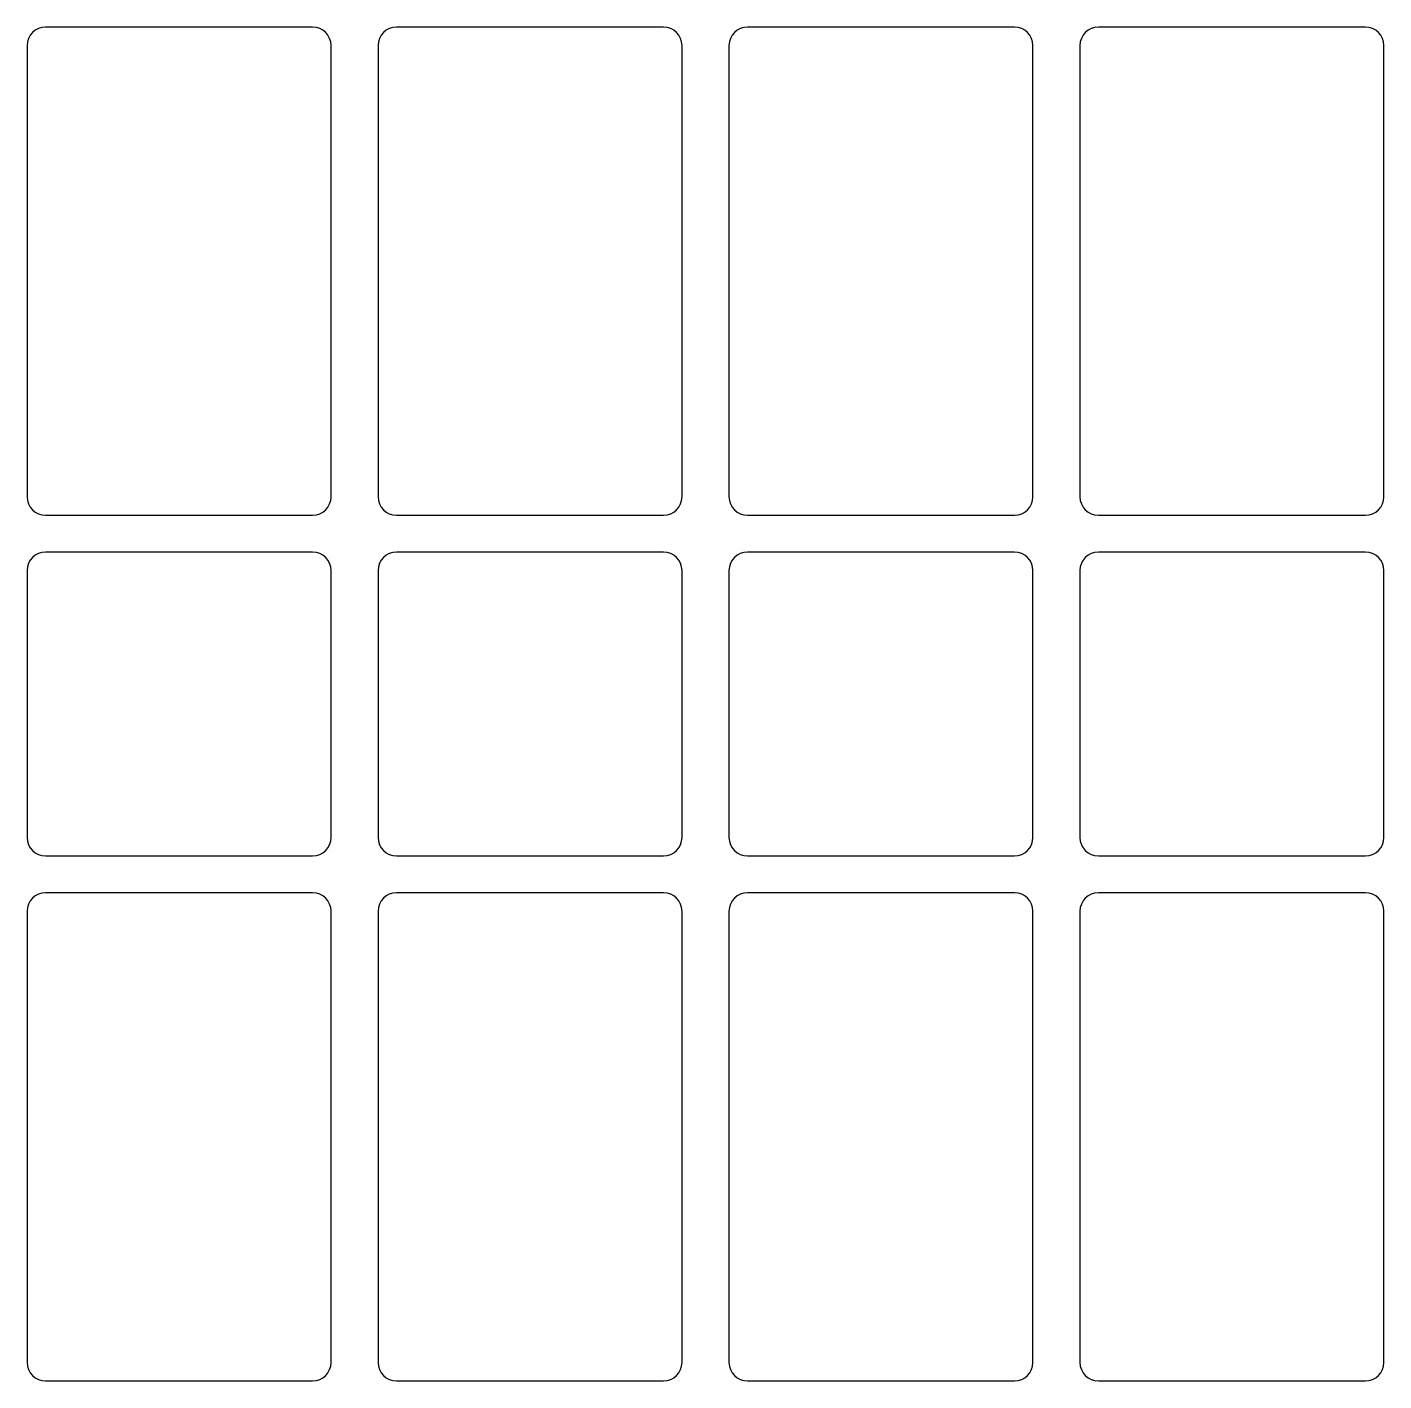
# Model space of a CAD drawing. Header units: millimetres. Extents: x 63.2 to 136.8, y -136.8 to -63.2.
import ezdxf

# ---------------------------------------------------------------- set-up
doc = ezdxf.new("R2010")
doc.units = ezdxf.units.MM

msp = doc.modelspace()

# ---------------------------------------------------------------- linework, layer by layer
at = {"linetype": 'CONTINUOUS'}
for p, q in [((78.675, -63.25), (64.175, -63.25)), ((97.725, -63.25), (83.225, -63.25)), ((116.775, -63.25), (102.275, -63.25)), ((135.825, -63.25), (121.325, -63.25)), ((63.175, -64.25), (63.175, -88.75)), ((79.675, -88.75), (79.675, -64.25)), ((82.225, -64.25), (82.225, -88.75)), ((98.725, -88.75), (98.725, -64.25)), ((101.275, -64.25), (101.275, -88.75)), ((117.775, -88.75), (117.775, -64.25)), ((120.325, -64.25), (120.325, -88.75)), ((136.825, -88.75), (136.825, -64.25)), ((64.175, -89.75), (78.675, -89.75)), ((83.225, -89.75), (97.725, -89.75)), ((102.275, -89.75), (116.775, -89.75)), ((121.325, -89.75), (135.825, -89.75)), ((78.675, -91.75), (64.175, -91.75)), ((97.725, -91.75), (83.225, -91.75)), ((116.775, -91.75), (102.275, -91.75)), ((135.825, -91.75), (121.325, -91.75)), ((63.175, -92.75), (63.175, -107.25)), ((79.675, -107.25), (79.675, -92.75)), ((82.225, -92.75), (82.225, -107.25)), ((98.725, -107.25), (98.725, -92.75)), ((101.275, -92.75), (101.275, -107.25)), ((117.775, -107.25), (117.775, -92.75)), ((120.325, -92.75), (120.325, -107.25)), ((136.825, -107.25), (136.825, -92.75)), ((64.175, -108.25), (78.675, -108.25)), ((83.225, -108.25), (97.725, -108.25)), ((102.275, -108.25), (116.775, -108.25)), ((121.325, -108.25), (135.825, -108.25)), ((78.675, -110.25), (64.175, -110.25)), ((97.725, -110.25), (83.225, -110.25)), ((116.775, -110.25), (102.275, -110.25)), ((135.825, -110.25), (121.325, -110.25)), ((63.175, -111.25), (63.175, -135.75)), ((79.675, -135.75), (79.675, -111.25)), ((82.225, -111.25), (82.225, -135.75)), ((98.725, -135.75), (98.725, -111.25)), ((101.275, -111.25), (101.275, -135.75)), ((117.775, -135.75), (117.775, -111.25)), ((120.325, -111.25), (120.325, -135.75)), ((136.825, -135.75), (136.825, -111.25)), ((64.175, -136.75), (78.675, -136.75)), ((83.225, -136.75), (97.725, -136.75)), ((102.275, -136.75), (116.775, -136.75)), ((121.325, -136.75), (135.825, -136.75))]:
    msp.add_line(p, q, dxfattribs=at)
for centre, start, end in [((64.175, -64.25), 90, 180), ((78.675, -64.25), 0, 90), ((83.225, -64.25), 90, 180), ((97.725, -64.25), 0, 90), ((102.275, -64.25), 90, 180), ((116.775, -64.25), 0, 90), ((121.325, -64.25), 90, 180), ((135.825, -64.25), 0, 90), ((64.175, -88.75), 180, 270), ((78.675, -88.75), 270, 360), ((83.225, -88.75), 180, 270), ((97.725, -88.75), 270, 360), ((102.275, -88.75), 180, 270), ((116.775, -88.75), 270, 360), ((121.325, -88.75), 180, 270), ((135.825, -88.75), 270, 360), ((64.175, -92.75), 90, 180), ((78.675, -92.75), 0, 90), ((83.225, -92.75), 90, 180), ((97.725, -92.75), 0, 90), ((102.275, -92.75), 90, 180), ((116.775, -92.75), 0, 90), ((121.325, -92.75), 90, 180), ((135.825, -92.75), 0, 90), ((64.175, -107.25), 180, 270), ((78.675, -107.25), 270, 360), ((83.225, -107.25), 180, 270), ((97.725, -107.25), 270, 360), ((102.275, -107.25), 180, 270), ((116.775, -107.25), 270, 360), ((121.325, -107.25), 180, 270), ((135.825, -107.25), 270, 360), ((64.175, -111.25), 90, 180), ((78.675, -111.25), 0, 90), ((83.225, -111.25), 90, 180), ((97.725, -111.25), 0, 90), ((102.275, -111.25), 90, 180), ((116.775, -111.25), 0, 90), ((121.325, -111.25), 90, 180), ((135.825, -111.25), 0, 90), ((64.175, -135.75), 180, 270), ((78.675, -135.75), 270, 360), ((83.225, -135.75), 180, 270), ((97.725, -135.75), 270, 360), ((102.275, -135.75), 180, 270), ((116.775, -135.75), 270, 360), ((121.325, -135.75), 180, 270), ((135.825, -135.75), 270, 360)]:
    msp.add_arc(centre, 1, start, end, dxfattribs=at)

doc.saveas('drawing.dxf')
